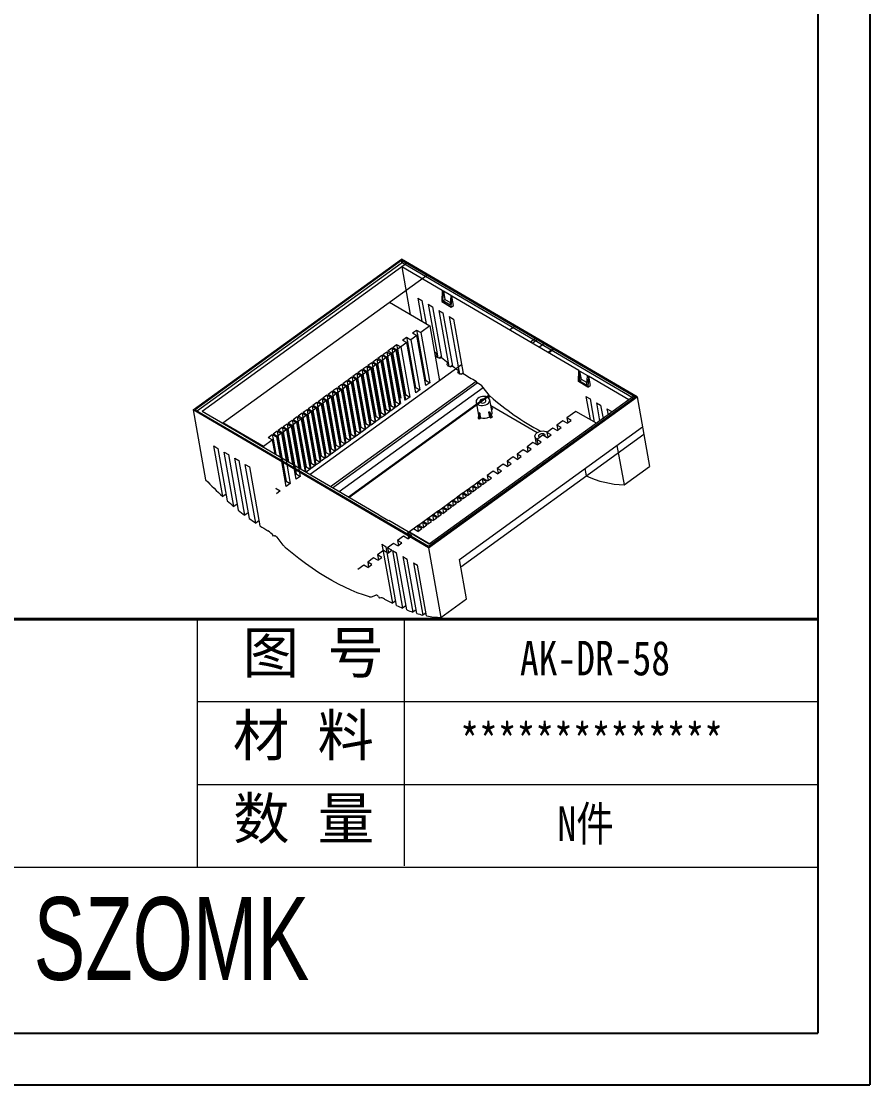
# Model space of a CAD drawing. Header units: inches. Extents: x 1153 to 3231, y 573 to 1137.
# Drawn here: x 2680.3 to 2900.6, y 573 to 849.2 of the extents above; entities that cross this region are included whole.
import ezdxf

# ---------------------------------------------------------------- set-up
doc = ezdxf.new("R2010")
doc.units = ezdxf.units.IN
doc.layers.add('文字', color=81, linetype='Continuous')
doc.layers.add('粗实线', color=7, linetype='Continuous', lineweight=30)
doc.layers.add('细实线', color=3, linetype='Continuous', lineweight=9)
doc.styles.get("Standard").update_dxf_attribs({"font": 'txt', "bigfont": 'gbcbig.shx'})
doc.styles.add('宋体', font='', dxfattribs={"width": 0.8, "height": 3.5})
doc.styles.add('长仿宋', font='', dxfattribs={"width": 0.7, "height": 4})
doc.styles.get('宋体').set_extended_font_data('SimSun')
doc.styles.get('长仿宋').set_extended_font_data('SimSun')

msp = doc.modelspace()

# ---------------------------------------------------------------- linework, layer by layer
for p, q in [((2900.636, 1137.308), (2900.636, 572.957)), ((2887.199, 1123.871), (2887.199, 586.394)), ((2123.136, 586.394), (2887.199, 586.394)), ((2102.483, 572.957), (2900.636, 572.957))]:
    msp.add_line(p, q)
at = {"color": 7, "linetype": 'Continuous', "lineweight": 15}
for p, q in [((2724.918, 748.259), (2779.069, 787.474)), ((2840.21, 751.697), (2779.069, 787.474)), ((2779.342, 787.314), (2725.478, 748.307)), ((2779.862, 787.01), (2725.999, 748.002)), ((2780.681, 786.53), (2727.267, 747.848)), ((2839.65, 751.649), (2779.054, 787.106)), ((2779.162, 786.502), (2779.054, 787.106)), ((2789.627, 779.25), (2779.118, 785.399)), ((2779.118, 785.399), (2781.315, 773.059)), ((2839.236, 751.35), (2779.162, 786.502)), ((2732.653, 744.932), (2785.888, 783.484)), ((2789.627, 779.25), (2789.482, 776.418)), ((2789.9, 779.09), (2789.627, 779.25)), ((2783.25, 777.301), (2784.342, 776.662)), ((2783.25, 777.301), (2784.318, 771.302)), ((2784.342, 776.662), (2785.41, 770.663)), ((2789.482, 776.418), (2791.939, 774.98)), ((2789.773, 776.612), (2789.9, 779.09)), ((2789.773, 776.612), (2790.276, 776.976)), ((2791.684, 775.494), (2789.773, 776.612)), ((2791.811, 777.972), (2789.9, 779.09)), ((2789.9, 779.09), (2790.276, 776.976)), ((2790.276, 776.976), (2791.717, 776.133)), ((2791.811, 777.972), (2791.684, 775.494)), ((2792.084, 777.812), (2791.811, 777.972)), ((2791.939, 774.98), (2792.084, 777.812)), ((2825.111, 758.486), (2792.084, 777.812)), ((2792.514, 775.397), (2792.084, 777.812)), ((2775.882, 776.238), (2786.391, 770.089)), ((2785.979, 775.704), (2787.071, 775.065)), ((2785.979, 775.704), (2788.274, 762.812)), ((2787.071, 775.065), (2789.422, 761.857)), ((2788.709, 774.107), (2789.801, 773.468)), ((2788.709, 774.107), (2791.129, 760.51)), ((2791.939, 774.98), (2792.514, 775.397)), ((2789.801, 773.468), (2792.258, 759.666)), ((2791.438, 772.51), (2792.53, 771.871)), ((2791.438, 772.51), (2793.936, 758.48)), ((2792.53, 771.871), (2795.045, 757.742)), ((2781.908, 768.271), (2782.942, 769.021)), ((2781.908, 768.271), (2782.999, 767.632)), ((2782.942, 769.021), (2784.034, 768.382)), ((2782.942, 769.021), (2783.157, 767.813)), ((2786.391, 770.089), (2784.034, 768.382)), ((2784.034, 768.382), (2786.356, 755.341)), ((2786.391, 770.089), (2788.927, 755.84)), ((2808.682, 770.146), (2807.119, 769.014)), ((2780.413, 765.759), (2778.861, 764.635)), ((2779.321, 766.398), (2780.355, 767.147)), ((2779.321, 766.398), (2780.413, 765.759)), ((2780.355, 767.147), (2781.447, 766.509)), ((2780.355, 767.147), (2780.57, 765.94)), ((2780.57, 765.94), (2780.362, 765.789)), ((2782.734, 752.719), (2780.413, 765.759)), ((2780.57, 765.94), (2782.677, 754.107)), ((2782.999, 767.632), (2781.447, 766.509)), ((2781.447, 766.509), (2783.769, 753.468)), ((2782.949, 767.662), (2783.157, 767.813)), ((2785.321, 754.592), (2782.999, 767.632)), ((2783.157, 767.813), (2785.264, 755.98)), ((2812.425, 765.909), (2813.988, 767.041)), ((2812.935, 765.611), (2814.498, 766.743)), ((2774.147, 762.651), (2775.182, 763.401)), ((2774.147, 762.651), (2775.239, 762.013)), ((2776.56, 762.969), (2775.008, 761.845)), ((2775.182, 763.401), (2776.274, 762.762)), ((2775.182, 763.401), (2775.397, 762.193)), ((2775.468, 763.608), (2776.503, 764.357)), ((2775.468, 763.608), (2776.56, 762.969)), ((2777.826, 763.886), (2776.274, 762.762)), ((2776.274, 762.762), (2778.595, 749.721)), ((2776.503, 764.357), (2777.595, 763.718)), ((2776.503, 764.357), (2776.718, 763.149)), ((2776.718, 763.149), (2776.509, 762.999)), ((2778.881, 749.929), (2776.56, 762.969)), ((2776.718, 763.149), (2778.824, 751.317)), ((2776.734, 764.525), (2777.769, 765.274)), ((2776.734, 764.525), (2777.826, 763.886)), ((2779.147, 764.842), (2777.595, 763.718)), ((2777.595, 763.718), (2779.916, 750.678)), ((2777.769, 765.274), (2778.861, 764.635)), ((2777.769, 765.274), (2777.984, 764.066)), ((2777.984, 764.066), (2777.775, 763.915)), ((2780.147, 750.845), (2777.826, 763.886)), ((2777.984, 764.066), (2780.09, 752.234)), ((2778.861, 764.635), (2781.182, 751.595)), ((2817.217, 763.106), (2818.78, 764.237)), ((2794.646, 759.982), (2755.267, 731.464)), ((2770.294, 759.861), (2771.329, 760.611)), ((2770.294, 759.861), (2771.386, 759.222)), ((2772.652, 760.139), (2771.1, 759.015)), ((2771.329, 760.611), (2772.421, 759.972)), ((2771.329, 760.611), (2771.544, 759.403)), ((2771.561, 760.778), (2772.595, 761.527)), ((2771.561, 760.778), (2772.652, 760.139)), ((2773.973, 761.096), (2772.421, 759.972)), ((2772.421, 759.972), (2774.742, 746.931)), ((2772.595, 761.527), (2773.687, 760.889)), ((2772.595, 761.527), (2772.81, 760.32)), ((2772.81, 760.32), (2772.602, 760.169)), ((2774.974, 747.099), (2772.652, 760.139)), ((2772.81, 760.32), (2774.917, 748.487)), ((2772.881, 761.735), (2773.916, 762.484)), ((2772.881, 761.735), (2773.973, 761.096)), ((2775.239, 762.013), (2773.687, 760.889)), ((2773.687, 760.889), (2776.008, 747.848)), ((2773.916, 762.484), (2775.008, 761.845)), ((2773.916, 762.484), (2774.131, 761.276)), ((2774.131, 761.276), (2773.923, 761.125)), ((2776.295, 748.055), (2773.973, 761.096)), ((2774.131, 761.276), (2776.237, 749.443)), ((2775.008, 761.845), (2777.329, 748.805)), ((2775.397, 762.193), (2775.189, 762.042)), ((2777.561, 748.972), (2775.239, 762.013)), ((2775.397, 762.193), (2777.503, 750.36)), ((2778.153, 762.049), (2778.383, 761.824)), ((2788.72, 761.72), (2789.364, 762.186)), ((2791.651, 759.501), (2792.214, 759.909)), ((2766.387, 757.032), (2767.422, 757.781)), ((2766.387, 757.032), (2767.479, 756.393)), ((2768.8, 757.349), (2767.247, 756.225)), ((2767.422, 757.781), (2768.514, 757.142)), ((2767.422, 757.781), (2767.637, 756.573)), ((2767.708, 757.988), (2768.742, 758.737)), ((2767.708, 757.988), (2768.8, 757.349)), ((2770.066, 758.266), (2768.514, 757.142)), ((2768.514, 757.142), (2770.835, 744.102)), ((2768.742, 758.737), (2769.834, 758.098)), ((2768.742, 758.737), (2768.957, 757.53)), ((2768.957, 757.53), (2768.749, 757.379)), ((2771.121, 744.309), (2768.8, 757.349)), ((2768.957, 757.53), (2771.064, 745.697)), ((2768.974, 758.905), (2770.008, 759.654)), ((2768.974, 758.905), (2770.066, 758.266)), ((2771.386, 759.222), (2769.834, 758.098)), ((2769.834, 758.098), (2772.156, 745.058)), ((2770.008, 759.654), (2771.1, 759.015)), ((2770.008, 759.654), (2770.223, 758.446)), ((2770.223, 758.446), (2770.015, 758.296)), ((2772.387, 745.226), (2770.066, 758.266)), ((2770.223, 758.446), (2772.33, 746.614)), ((2771.1, 759.015), (2773.422, 745.975)), ((2771.544, 759.403), (2771.336, 759.252)), ((2773.708, 746.182), (2771.386, 759.222)), ((2771.544, 759.403), (2773.651, 747.57)), ((2781.653, 758.793), (2781.878, 758.596)), ((2794.558, 757.561), (2795.018, 757.894)), ((2824.966, 755.655), (2825.111, 758.486)), ((2825.111, 758.486), (2825.384, 758.327)), ((2825.384, 758.327), (2825.257, 755.849)), ((2825.384, 758.327), (2827.294, 757.209)), ((2825.76, 756.213), (2825.384, 758.327)), ((2827.168, 754.731), (2827.294, 757.209)), ((2827.294, 757.209), (2827.567, 757.049)), ((2827.567, 757.049), (2827.422, 754.217)), ((2838.076, 750.9), (2827.567, 757.049)), ((2827.567, 757.049), (2827.997, 754.633)), ((2760.574, 728.359), (2798.389, 755.744)), ((2761.084, 728.061), (2798.701, 755.303)), ((2762.534, 754.241), (2763.569, 754.991)), ((2764.892, 754.519), (2763.34, 753.395)), ((2763.569, 754.991), (2764.661, 754.352)), ((2763.569, 754.991), (2763.784, 753.783)), ((2763.8, 755.158), (2764.835, 755.908)), ((2763.8, 755.158), (2764.892, 754.519)), ((2766.213, 755.476), (2764.661, 754.352)), ((2764.661, 754.352), (2766.982, 741.311)), ((2764.835, 755.908), (2765.927, 755.269)), ((2764.835, 755.908), (2765.05, 754.7)), ((2765.05, 754.7), (2764.842, 754.549)), ((2767.214, 741.479), (2764.892, 754.519)), ((2765.05, 754.7), (2767.156, 742.867)), ((2765.121, 756.115), (2766.156, 756.864)), ((2765.121, 756.115), (2766.213, 755.476)), ((2767.479, 756.393), (2765.927, 755.269)), ((2765.927, 755.269), (2768.248, 742.228)), ((2766.156, 756.864), (2767.247, 756.225)), ((2766.156, 756.864), (2766.371, 755.656)), ((2766.371, 755.656), (2766.162, 755.505)), ((2768.534, 742.435), (2766.213, 755.476)), ((2766.371, 755.656), (2768.477, 743.824)), ((2767.247, 756.225), (2769.569, 743.185)), ((2767.637, 756.573), (2767.428, 756.422)), ((2769.8, 743.352), (2767.479, 756.393)), ((2767.637, 756.573), (2769.743, 744.74)), ((2785.079, 755.949), (2785.147, 755.896)), ((2785.264, 755.98), (2785.095, 755.858)), ((2785.264, 755.98), (2786.356, 755.341)), ((2786.356, 755.341), (2785.321, 754.592)), ((2798.701, 755.303), (2798.389, 755.744)), ((2827.422, 754.217), (2824.966, 755.655)), ((2825.257, 755.849), (2825.76, 756.213)), ((2825.257, 755.849), (2827.168, 754.731)), ((2827.2, 755.37), (2825.76, 756.213)), ((2827.422, 754.217), (2827.997, 754.633)), ((2758.627, 751.412), (2759.661, 752.161)), ((2761.039, 751.729), (2759.487, 750.605)), ((2759.661, 752.161), (2760.753, 751.522)), ((2759.661, 752.161), (2759.876, 750.953)), ((2759.947, 752.368), (2760.982, 753.117)), ((2759.947, 752.368), (2761.039, 751.729)), ((2762.305, 752.646), (2760.753, 751.522)), ((2760.753, 751.522), (2763.075, 738.482)), ((2760.982, 753.117), (2762.074, 752.479)), ((2760.982, 753.117), (2761.197, 751.91)), ((2761.197, 751.91), (2760.989, 751.759)), ((2763.361, 738.689), (2761.039, 751.729)), ((2761.197, 751.91), (2763.304, 740.077)), ((2761.214, 753.285), (2762.248, 754.034)), ((2761.214, 753.285), (2762.305, 752.646)), ((2763.626, 753.603), (2762.074, 752.479)), ((2762.074, 752.479), (2764.395, 739.438)), ((2762.248, 754.034), (2763.34, 753.395)), ((2762.248, 754.034), (2762.463, 752.827)), ((2762.463, 752.827), (2762.255, 752.676)), ((2764.627, 739.606), (2762.305, 752.646)), ((2762.463, 752.827), (2764.57, 740.994)), ((2762.534, 754.241), (2763.626, 753.603)), ((2763.34, 753.395), (2765.661, 740.355)), ((2763.784, 753.783), (2763.576, 753.632)), ((2765.948, 740.562), (2763.626, 753.603)), ((2763.784, 753.783), (2765.89, 741.95)), ((2765.365, 725.555), (2801.876, 751.996)), ((2780.09, 752.234), (2779.922, 752.112)), ((2780.09, 752.234), (2781.182, 751.595)), ((2781.182, 751.595), (2780.147, 750.845)), ((2782.677, 754.107), (2782.509, 753.985)), ((2782.677, 754.107), (2783.769, 753.468)), ((2783.769, 753.468), (2782.734, 752.719)), ((2786.059, 712.482), (2840.21, 751.697)), ((2786.074, 712.85), (2839.937, 751.857)), ((2839.639, 752.032), (2786.224, 713.35)), ((2801.825, 752.059), (2800.226, 754.104)), ((2826.922, 751.746), (2828.014, 751.108)), ((2826.922, 751.746), (2827.99, 745.747)), ((2840.21, 751.697), (2843.435, 733.581)), ((2754.774, 748.622), (2755.809, 749.371)), ((2757.132, 748.899), (2755.58, 747.776)), ((2755.809, 749.371), (2756.9, 748.732)), ((2755.809, 749.371), (2756.024, 748.163)), ((2756.04, 749.538), (2757.075, 750.288)), ((2756.04, 749.538), (2757.132, 748.899)), ((2758.453, 749.856), (2756.9, 748.732)), ((2756.9, 748.732), (2759.222, 735.692)), ((2757.075, 750.288), (2758.167, 749.649)), ((2757.075, 750.288), (2757.29, 749.08)), ((2757.29, 749.08), (2757.081, 748.929)), ((2759.453, 735.859), (2757.132, 748.899)), ((2757.29, 749.08), (2759.396, 737.247)), ((2757.361, 750.495), (2758.395, 751.244)), ((2757.361, 750.495), (2758.453, 749.856)), ((2759.719, 750.773), (2758.167, 749.649)), ((2758.167, 749.649), (2760.488, 736.608)), ((2758.395, 751.244), (2759.487, 750.605)), ((2758.395, 751.244), (2758.61, 750.036)), ((2758.61, 750.036), (2758.402, 749.885)), ((2760.774, 736.815), (2758.453, 749.856)), ((2758.61, 750.036), (2760.717, 738.204)), ((2758.627, 751.412), (2759.719, 750.773)), ((2759.487, 750.605), (2761.809, 737.565)), ((2759.876, 750.953), (2759.668, 750.802)), ((2762.04, 737.732), (2759.719, 750.773)), ((2759.876, 750.953), (2761.983, 739.121)), ((2776.237, 749.443), (2776.069, 749.322)), ((2776.237, 749.443), (2777.329, 748.805)), ((2777.329, 748.805), (2776.295, 748.055)), ((2777.503, 750.36), (2777.335, 750.238)), ((2777.503, 750.36), (2778.595, 749.721)), ((2778.595, 749.721), (2777.561, 748.972)), ((2798.401, 750.266), (2798.992, 746.944)), ((2802.537, 747.575), (2801.945, 750.897)), ((2802.207, 749.426), (2814.258, 742.375)), ((2802.308, 748.861), (2802.626, 748.429)), ((2828.014, 751.108), (2829.082, 745.108)), ((2829.651, 750.149), (2830.743, 749.51)), ((2829.651, 750.149), (2830.495, 745.41)), ((2830.743, 749.51), (2831.361, 746.037)), ((2786.059, 712.482), (2724.918, 748.259)), ((2724.918, 748.259), (2728.143, 730.142)), ((2725.478, 748.307), (2786.074, 712.85)), ((2737.776, 741.699), (2727.267, 747.848)), ((2750.866, 745.792), (2751.901, 746.541)), ((2753.279, 746.109), (2751.727, 744.985)), ((2751.901, 746.541), (2752.993, 745.902)), ((2751.901, 746.541), (2752.116, 745.333)), ((2752.187, 746.748), (2753.222, 747.498)), ((2752.187, 746.748), (2753.279, 746.109)), ((2754.545, 747.026), (2752.993, 745.902)), ((2753.222, 747.498), (2754.314, 746.859)), ((2753.222, 747.498), (2753.437, 746.29)), ((2753.437, 746.29), (2753.229, 746.139)), ((2755.6, 733.069), (2753.279, 746.109)), ((2753.437, 746.29), (2755.543, 734.457)), ((2753.453, 747.665), (2754.488, 748.414)), ((2753.453, 747.665), (2754.545, 747.026)), ((2755.866, 747.983), (2754.314, 746.859)), ((2754.314, 746.859), (2756.635, 733.818)), ((2754.488, 748.414), (2755.58, 747.776)), ((2754.488, 748.414), (2754.703, 747.207)), ((2754.703, 747.207), (2754.495, 747.056)), ((2756.867, 733.986), (2754.545, 747.026)), ((2754.703, 747.207), (2756.809, 735.374)), ((2754.774, 748.622), (2755.866, 747.983)), ((2755.58, 747.776), (2757.901, 734.735)), ((2756.024, 748.163), (2755.815, 748.012)), ((2758.187, 734.942), (2755.866, 747.983)), ((2756.024, 748.163), (2758.13, 736.33)), ((2772.33, 746.614), (2772.162, 746.492)), ((2772.33, 746.614), (2773.422, 745.975)), ((2773.422, 745.975), (2772.387, 745.226)), ((2773.651, 747.57), (2773.482, 747.448)), ((2773.651, 747.57), (2774.742, 746.931)), ((2774.742, 746.931), (2773.708, 746.182)), ((2774.917, 748.487), (2774.748, 748.365)), ((2774.917, 748.487), (2776.008, 747.848)), ((2776.008, 747.848), (2774.974, 747.099)), ((2799.128, 747.617), (2798.904, 746.091)), ((2798.904, 746.091), (2799.177, 745.931)), ((2799.401, 747.457), (2799.177, 745.931)), ((2799.177, 745.931), (2799.616, 746.249)), ((2799.616, 746.249), (2799.401, 747.457)), ((2801.627, 747.649), (2801.842, 746.441)), ((2801.627, 747.649), (2802.259, 746.197)), ((2801.842, 746.441), (2802.259, 746.197)), ((2801.914, 747.857), (2802.546, 746.406)), ((2802.259, 746.197), (2802.546, 746.406)), ((2802.412, 748.274), (2802.626, 748.429)), ((2824.331, 747.888), (2821.974, 746.181)), ((2823.066, 745.542), (2821.974, 746.181)), ((2821.974, 746.181), (2822.2, 744.915)), ((2829.633, 744.786), (2824.331, 747.888)), ((2832.381, 748.552), (2833.473, 747.913)), ((2832.381, 748.552), (2832.661, 746.978)), ((2833.473, 747.913), (2833.527, 747.606)), ((2743.162, 738.783), (2732.653, 744.932)), ((2732.653, 744.932), (2732.7, 744.669)), ((2747.014, 743.002), (2748.048, 743.751)), ((2749.372, 743.28), (2747.819, 742.156)), ((2748.048, 743.751), (2749.14, 743.112)), ((2748.048, 743.751), (2748.263, 742.543)), ((2748.28, 743.918), (2749.314, 744.668)), ((2748.28, 743.918), (2749.372, 743.28)), ((2750.692, 744.236), (2749.14, 743.112)), ((2749.314, 744.668), (2750.406, 744.029)), ((2749.314, 744.668), (2749.529, 743.46)), ((2749.529, 743.46), (2749.321, 743.309)), ((2751.693, 730.239), (2749.372, 743.28)), ((2749.529, 743.46), (2751.636, 731.627)), ((2749.6, 744.875), (2750.635, 745.624)), ((2749.6, 744.875), (2750.692, 744.236)), ((2751.958, 745.153), (2750.406, 744.029)), ((2750.406, 744.029), (2752.728, 730.988)), ((2750.635, 745.624), (2751.727, 744.985)), ((2750.635, 745.624), (2750.85, 744.416)), ((2750.85, 744.416), (2750.642, 744.266)), ((2752.698, 732.967), (2750.692, 744.236)), ((2750.85, 744.416), (2752.91, 732.843)), ((2750.866, 745.792), (2751.958, 745.153)), ((2751.727, 744.985), (2754.002, 732.204)), ((2752.116, 745.333), (2751.908, 745.182)), ((2754.28, 732.112), (2751.958, 745.153)), ((2752.116, 745.333), (2754.223, 733.501)), ((2752.993, 745.902), (2755.314, 732.862)), ((2768.477, 743.824), (2768.309, 743.702)), ((2768.477, 743.824), (2769.569, 743.185)), ((2769.743, 744.74), (2769.575, 744.619)), ((2769.743, 744.74), (2770.835, 744.102)), ((2770.835, 744.102), (2769.8, 743.352)), ((2771.064, 745.697), (2770.896, 745.575)), ((2771.064, 745.697), (2772.156, 745.058)), ((2772.156, 745.058), (2771.121, 744.309)), ((2794.067, 709.419), (2841.607, 743.847)), ((2818.353, 743.559), (2816.801, 742.435)), ((2819.445, 742.92), (2818.353, 743.559)), ((2820.94, 745.432), (2819.387, 744.308)), ((2820.479, 743.669), (2819.387, 744.308)), ((2819.387, 744.308), (2819.613, 743.042)), ((2819.445, 742.92), (2820.479, 743.669)), ((2822.031, 744.793), (2820.94, 745.432)), ((2822.031, 744.793), (2823.066, 745.542)), ((2738.049, 741.54), (2737.776, 741.699)), ((2739.959, 740.422), (2738.049, 741.54)), ((2745.519, 740.489), (2743.162, 738.783)), ((2744.427, 741.128), (2745.462, 741.878)), ((2744.427, 741.128), (2745.519, 740.489)), ((2745.462, 741.878), (2746.553, 741.239)), ((2745.462, 741.878), (2745.677, 740.67)), ((2745.677, 740.67), (2745.468, 740.519)), ((2746.179, 736.782), (2745.519, 740.489)), ((2745.677, 740.67), (2746.391, 736.658)), ((2745.693, 742.045), (2746.728, 742.794)), ((2745.693, 742.045), (2746.785, 741.406)), ((2748.106, 742.363), (2746.553, 741.239)), ((2746.553, 741.239), (2747.483, 736.019)), ((2746.728, 742.794), (2747.819, 742.156)), ((2746.728, 742.794), (2746.943, 741.587)), ((2746.943, 741.587), (2746.734, 741.436)), ((2749.106, 728.366), (2746.785, 741.406)), ((2746.943, 741.587), (2749.049, 729.754)), ((2747.014, 743.002), (2748.106, 742.363)), ((2747.819, 742.156), (2750.141, 729.115)), ((2748.263, 742.543), (2748.055, 742.392)), ((2749.439, 734.875), (2748.106, 742.363)), ((2748.263, 742.543), (2749.651, 734.751)), ((2749.14, 743.112), (2750.742, 734.112)), ((2764.57, 740.994), (2764.401, 740.872)), ((2764.57, 740.994), (2765.661, 740.355)), ((2765.89, 741.95), (2765.722, 741.828)), ((2765.89, 741.95), (2766.982, 741.311)), ((2766.982, 741.311), (2765.948, 740.562)), ((2767.156, 742.867), (2766.988, 742.745)), ((2767.156, 742.867), (2768.248, 742.228)), ((2768.248, 742.228), (2767.214, 741.479)), ((2769.569, 743.185), (2768.534, 742.435)), ((2794.407, 707.512), (2841.947, 741.94)), ((2813.686, 741.322), (2814.045, 739.305)), ((2814.306, 740.628), (2814.165, 740.7)), ((2815.766, 741.685), (2814.214, 740.561)), ((2815.306, 739.922), (2814.214, 740.561)), ((2814.214, 740.561), (2814.439, 739.295)), ((2816.858, 741.046), (2815.766, 741.685)), ((2817.893, 741.796), (2816.801, 742.435)), ((2816.801, 742.435), (2817.026, 741.168)), ((2816.858, 741.046), (2817.893, 741.796)), ((2730.249, 738.918), (2731.34, 738.279)), ((2732.596, 725.732), (2730.249, 738.918)), ((2731.34, 738.279), (2733.762, 724.675)), ((2740.232, 740.262), (2739.959, 740.422)), ((2773.259, 720.936), (2740.232, 740.262)), ((2743.162, 738.783), (2743.209, 738.52)), ((2760.717, 738.204), (2760.549, 738.082)), ((2760.717, 738.204), (2761.809, 737.565)), ((2761.983, 739.121), (2761.815, 738.999)), ((2761.983, 739.121), (2763.075, 738.482)), ((2763.075, 738.482), (2762.04, 737.732)), ((2763.304, 740.077), (2763.135, 739.955)), ((2763.304, 740.077), (2764.395, 739.438)), ((2764.395, 739.438), (2763.361, 738.689)), ((2765.661, 740.355), (2764.627, 739.606)), ((2810.593, 737.939), (2809.04, 736.815)), ((2811.684, 737.3), (2810.593, 737.939)), ((2813.179, 739.812), (2811.627, 738.688)), ((2812.719, 738.049), (2811.627, 738.688)), ((2811.627, 738.688), (2811.853, 737.422)), ((2811.684, 737.3), (2812.719, 738.049)), ((2814.271, 739.173), (2813.179, 739.812)), ((2814.271, 739.173), (2815.306, 739.922)), ((2834.997, 739.06), (2836.824, 728.794)), ((2732.978, 737.321), (2734.07, 736.682)), ((2735.496, 723.176), (2732.978, 737.321)), ((2734.07, 736.682), (2736.642, 722.233)), ((2735.708, 735.724), (2736.799, 735.085)), ((2738.347, 720.899), (2735.708, 735.724)), ((2736.799, 735.085), (2739.474, 720.062)), ((2756.809, 735.374), (2756.641, 735.252)), ((2756.809, 735.374), (2757.901, 734.735)), ((2758.13, 736.33), (2757.962, 736.208)), ((2758.13, 736.33), (2759.222, 735.692)), ((2759.222, 735.692), (2758.187, 734.942)), ((2759.396, 737.247), (2759.228, 737.125)), ((2759.396, 737.247), (2760.488, 736.608)), ((2760.488, 736.608), (2759.453, 735.859)), ((2761.809, 737.565), (2760.774, 736.815)), ((2808.006, 736.065), (2806.454, 734.941)), ((2807.546, 734.303), (2806.454, 734.941)), ((2806.454, 734.941), (2806.679, 733.675)), ((2809.098, 735.427), (2808.006, 736.065)), ((2810.132, 736.176), (2809.04, 736.815)), ((2809.04, 736.815), (2809.266, 735.548)), ((2809.098, 735.427), (2810.132, 736.176)), ((2738.437, 734.127), (2739.529, 733.488)), ((2741.151, 718.884), (2738.437, 734.127)), ((2739.529, 733.488), (2742.26, 718.149)), ((2754.223, 733.501), (2754.054, 733.379)), ((2754.223, 733.501), (2755.314, 732.862)), ((2755.314, 732.862), (2754.28, 732.112)), ((2755.543, 734.457), (2755.375, 734.335)), ((2755.543, 734.457), (2756.635, 733.818)), ((2756.635, 733.818), (2755.6, 733.069)), ((2757.901, 734.735), (2756.867, 733.986)), ((2802.832, 732.319), (2801.28, 731.195)), ((2803.924, 731.68), (2802.832, 732.319)), ((2805.419, 734.192), (2803.867, 733.068)), ((2804.959, 732.429), (2803.867, 733.068)), ((2803.867, 733.068), (2804.092, 731.802)), ((2803.924, 731.68), (2804.959, 732.429)), ((2806.511, 733.553), (2805.419, 734.192)), ((2806.511, 733.553), (2807.546, 734.303)), ((2826.658, 733.021), (2826.997, 731.114)), ((2836.824, 728.794), (2843.435, 733.581)), ((2749.049, 729.754), (2748.881, 729.632)), ((2749.049, 729.754), (2750.141, 729.115)), ((2751.636, 731.627), (2751.468, 731.505)), ((2751.636, 731.627), (2752.728, 730.988)), ((2752.728, 730.988), (2751.693, 730.239)), ((2798.979, 729.529), (2797.427, 728.405)), ((2800.246, 730.446), (2798.693, 729.322)), ((2800.071, 728.89), (2798.979, 729.529)), ((2801.106, 729.639), (2800.014, 730.278)), ((2800.014, 730.278), (2800.24, 729.012)), ((2800.071, 728.89), (2801.106, 729.639)), ((2801.337, 729.807), (2800.246, 730.446)), ((2802.372, 730.556), (2801.28, 731.195)), ((2801.28, 731.195), (2801.506, 729.929)), ((2801.337, 729.807), (2802.372, 730.556)), ((2746.462, 727.881), (2746.294, 727.759)), ((2746.462, 727.881), (2747.554, 727.242)), ((2747.554, 727.242), (2746.52, 726.493)), ((2750.141, 729.115), (2749.106, 728.366)), ((2795.072, 726.699), (2793.52, 725.575)), ((2796.393, 727.655), (2794.841, 726.531)), ((2796.164, 726.06), (2795.072, 726.699)), ((2797.659, 728.572), (2796.107, 727.448)), ((2797.199, 726.809), (2796.107, 727.448)), ((2796.107, 727.448), (2796.332, 726.182)), ((2796.164, 726.06), (2797.199, 726.809)), ((2797.485, 727.017), (2796.393, 727.655)), ((2798.519, 727.766), (2797.427, 728.405)), ((2797.427, 728.405), (2797.653, 727.138)), ((2797.485, 727.017), (2798.519, 727.766)), ((2798.751, 727.933), (2797.659, 728.572)), ((2799.785, 728.683), (2798.693, 729.322)), ((2798.693, 729.322), (2798.919, 728.055)), ((2798.751, 727.933), (2799.785, 728.683)), ((2733.462, 726.359), (2732.596, 725.732)), ((2791.219, 723.909), (2789.667, 722.785)), ((2792.485, 724.826), (2790.933, 723.702)), ((2792.311, 723.27), (2791.219, 723.909)), ((2793.806, 725.782), (2792.254, 724.658)), ((2793.346, 724.019), (2792.254, 724.658)), ((2792.254, 724.658), (2792.479, 723.392)), ((2792.311, 723.27), (2793.346, 724.019)), ((2793.577, 724.187), (2792.485, 724.826)), ((2794.612, 724.936), (2793.52, 725.575)), ((2793.52, 725.575), (2793.745, 724.309)), ((2793.577, 724.187), (2794.612, 724.936)), ((2794.898, 725.143), (2793.806, 725.782)), ((2795.932, 725.893), (2794.841, 726.531)), ((2794.841, 726.531), (2795.066, 725.265)), ((2794.898, 725.143), (2795.932, 725.893)), ((2736.363, 723.804), (2735.496, 723.176)), ((2739.213, 721.526), (2738.347, 720.899)), ((2788.632, 722.035), (2787.08, 720.912)), ((2789.898, 722.952), (2788.346, 721.828)), ((2789.438, 721.189), (2788.346, 721.828)), ((2788.346, 721.828), (2788.572, 720.562)), ((2788.404, 720.44), (2789.438, 721.189)), ((2789.724, 721.397), (2788.632, 722.035)), ((2790.759, 722.146), (2789.667, 722.785)), ((2789.667, 722.785), (2789.893, 721.519)), ((2789.724, 721.397), (2790.759, 722.146)), ((2790.99, 722.313), (2789.898, 722.952)), ((2792.025, 723.063), (2790.933, 723.702)), ((2790.933, 723.702), (2791.159, 722.435)), ((2790.99, 722.313), (2792.025, 723.063)), ((2742.017, 719.511), (2741.151, 718.884)), ((2773.259, 720.936), (2773.532, 720.776)), ((2773.532, 720.776), (2775.443, 719.658)), ((2775.443, 719.658), (2775.716, 719.499)), ((2786.224, 713.35), (2775.716, 719.499)), ((2784.725, 719.206), (2783.173, 718.082)), ((2786.046, 720.162), (2784.494, 719.038)), ((2785.585, 718.399), (2784.494, 719.038)), ((2784.494, 719.038), (2784.719, 717.772)), ((2784.551, 717.65), (2785.585, 718.399)), ((2785.817, 718.567), (2784.725, 719.206)), ((2787.312, 721.079), (2785.76, 719.955)), ((2786.851, 719.316), (2785.76, 719.955)), ((2785.76, 719.955), (2785.985, 718.689)), ((2785.817, 718.567), (2786.851, 719.316)), ((2787.138, 719.523), (2786.046, 720.162)), ((2788.172, 720.273), (2787.08, 720.912)), ((2787.08, 720.912), (2787.306, 719.645)), ((2787.138, 719.523), (2788.172, 720.273)), ((2788.404, 720.44), (2787.312, 721.079)), ((2745.98, 715.573), (2745.822, 715.47)), ((2782.138, 717.332), (2780.586, 716.208)), ((2781.678, 715.57), (2780.586, 716.208)), ((2780.586, 716.208), (2780.812, 714.942)), ((2780.643, 714.82), (2781.678, 715.57)), ((2783.459, 718.289), (2781.102, 716.582)), ((2781.102, 716.582), (2786.404, 713.48)), ((2781.102, 716.582), (2781.149, 716.32)), ((2783.23, 716.694), (2782.138, 717.332)), ((2784.265, 717.443), (2783.173, 718.082)), ((2783.173, 718.082), (2783.398, 716.815)), ((2783.23, 716.694), (2784.265, 717.443)), ((2784.551, 717.65), (2783.459, 718.289)), ((2748.302, 713.142), (2746.703, 715.187)), ((2773.921, 713.364), (2775.013, 712.725)), ((2773.921, 713.364), (2776.651, 698.025)), ((2776.965, 713.586), (2775.413, 712.462)), ((2778.057, 712.947), (2776.965, 713.586)), ((2779.551, 715.459), (2777.999, 714.335)), ((2779.091, 713.696), (2777.999, 714.335)), ((2777.999, 714.335), (2778.225, 713.069)), ((2778.057, 712.947), (2779.091, 713.696)), ((2780.643, 714.82), (2779.551, 715.459)), ((2774.378, 711.713), (2772.826, 710.589)), ((2773.918, 709.95), (2772.826, 710.589)), ((2772.826, 710.589), (2773.051, 709.322)), ((2775.47, 711.074), (2774.378, 711.713)), ((2777.726, 697.482), (2775.013, 712.725)), ((2776.504, 711.823), (2775.413, 712.462)), ((2775.413, 712.462), (2775.638, 711.196)), ((2775.47, 711.074), (2776.504, 711.823)), ((2776.65, 711.766), (2777.742, 711.128)), ((2776.65, 711.766), (2779.325, 696.743)), ((2780.381, 696.302), (2777.742, 711.128)), ((2779.38, 710.169), (2780.472, 709.53)), ((2779.38, 710.169), (2781.952, 695.72)), ((2786.059, 712.482), (2789.284, 694.366)), ((2769.204, 707.966), (2767.652, 706.842)), ((2770.296, 707.327), (2769.204, 707.966)), ((2771.791, 709.839), (2770.239, 708.715)), ((2771.331, 708.076), (2770.239, 708.715)), ((2770.239, 708.715), (2770.465, 707.449)), ((2770.296, 707.327), (2771.331, 708.076)), ((2772.883, 709.2), (2771.791, 709.839)), ((2772.883, 709.2), (2773.918, 709.95)), ((2782.99, 695.385), (2780.472, 709.53)), ((2782.109, 708.572), (2783.201, 707.933)), ((2782.109, 708.572), (2784.531, 694.967)), ((2785.549, 694.747), (2783.201, 707.933)), ((2795.895, 699.153), (2794.067, 709.419)), ((2771.194, 699.747), (2772.351, 700.179)), ((2773.089, 699.71), (2773.326, 699.376)), ((2789.284, 694.366), (2795.895, 699.153)), ((2777.518, 698.652), (2776.651, 698.025)), ((2780.191, 697.371), (2779.325, 696.743)), ((2782.818, 696.347), (2781.952, 695.72)), ((2785.398, 695.595), (2784.531, 694.967))]:
    msp.add_line(p, q, dxfattribs=at)
at = {"color": 8, "linetype": 'Continuous', "lineweight": 15}
for p, q in [((2814.694, 764.582), (2816.257, 765.714)), ((2788.274, 762.812), (2788.454, 761.804)), ((2818.703, 764.282), (2817.14, 763.15)), ((2791.129, 760.51), (2791.296, 759.573)), ((2793.936, 758.48), (2794.091, 757.609)), ((2762.842, 727.032), (2800.226, 754.104)), ((2801.825, 752.059), (2765.289, 725.6)), ((2801.825, 752.059), (2801.231, 751.629)), ((2801.537, 751.473), (2802.037, 751.835))]:
    msp.add_line(p, q, dxfattribs=at)
at = {"color": 7, "linetype": 'Continuous', "lineweight": 15, "flags": 128}
for points in [[(2798.88, 749.644), (2799.226, 749.495), (2799.632, 749.414), (2800.071, 749.406), (2800.517, 749.472), (2800.942, 749.608), (2801.318, 749.805), (2801.622, 750.051), (2801.835, 750.33), (2801.944, 750.624), (2801.942, 750.916), (2801.828, 751.187), (2801.61, 751.42), (2801.303, 751.6), (2800.924, 751.717), (2800.498, 751.761), (2800.051, 751.732), (2799.613, 751.63), (2799.209, 751.463), (2798.866, 751.24), (2798.605, 750.975), (2798.443, 750.686), (2798.39, 750.39), (2798.448, 750.107), (2798.615, 749.853), (2798.88, 749.644)], [(2799.598, 750.165), (2799.835, 750.078), (2800.116, 750.058), (2800.406, 750.11), (2800.664, 750.225), (2800.856, 750.388), (2800.955, 750.577), (2800.949, 750.767), (2800.839, 750.932), (2800.638, 751.049), (2800.375, 751.103), (2800.084, 751.087), (2799.806, 751.002), (2799.577, 750.861), (2799.428, 750.681), (2799.381, 750.489), (2799.44, 750.308), (2799.598, 750.165)], [(2798.992, 746.944), (2798.999, 746.912), (2799.015, 746.851)], [(2814.165, 740.7), (2813.9, 740.908), (2813.733, 741.162), (2813.675, 741.446), (2813.728, 741.742), (2813.891, 742.031), (2814.152, 742.295), (2814.494, 742.518), (2814.898, 742.686), (2815.337, 742.788), (2815.783, 742.817), (2816.209, 742.772), (2816.588, 742.656), (2816.877, 742.49)], [(2815.034, 741.155), (2814.884, 741.221), (2814.725, 741.364), (2814.666, 741.545), (2814.714, 741.737), (2814.862, 741.917), (2815.091, 742.058), (2815.369, 742.143), (2815.66, 742.159), (2815.923, 742.105), (2816.124, 741.987), (2816.235, 741.823), (2816.241, 741.633), (2816.153, 741.459)], [(2817.015, 741.229), (2816.907, 741.106), (2816.85, 741.051)], [(2745.98, 715.573), (2746.045, 715.599), (2746.122, 715.602), (2746.211, 715.582), (2746.307, 715.54), (2746.408, 715.477), (2746.51, 715.395), (2746.609, 715.298), (2746.703, 715.187)], [(2770.676, 699.75), (2769.125, 700.226), (2767.542, 700.791), (2765.931, 701.444), (2764.294, 702.184), (2762.635, 703.009), (2760.957, 703.918), (2759.262, 704.909), (2757.555, 705.981), (2755.838, 707.132), (2754.115, 708.358), (2752.388, 709.658), (2750.662, 711.03), (2748.938, 712.47)]]:
    msp.add_lwpolyline(points, dxfattribs=at)
at = {"color": 7, "linetype": 'Continuous', "lineweight": 15}
for centre, radius, start, end in [((2838.261, 821.732), 77.267, 229.0113, 229.68967), ((2833.965, 816.526), 70.518, 230.82774, 232.59484), ((2828.968, 809.841), 62.171, 233.80941, 235.7032), ((2823, 800.731), 51.279, 236.96483, 241.31794), ((2797.44, 752.128), 3.416, 35.34341, 68.32793), ((2803.062, 753.019), 1.566, 217.80215, 229.11049), ((2848.907, 805.43), 71.199, 228.82917, 241.68434), ((2799.959, 748.724), 1.385, 233.1112, 246.22104), ((2800.531, 748.633), 2.553, 248.99505, 300.88362), ((2800.628, 749.33), 1.955, 300.70382, 311.11949), ((2801.638, 747.451), 0.907, 320.76791, 7.89906), ((2794.436, 792.618), 91.093, 223.30196, 227.24494), ((2837.611, 754.097), 25.315, 245.21239, 268.21973), ((2787.172, 784.718), 80.36, 228.34617, 229.98023), ((2782.009, 778.443), 72.234, 231.09277, 232.80981), ((2777.031, 771.735), 63.88, 233.98965, 235.82785), ((2772.132, 764.315), 54.988, 237.09445, 239.57683), ((2741.344, 712.198), 5.546, 36.15277, 57.94244), ((2752.013, 716.021), 4.697, 217.80215, 229.11049), ((2770.941, 700.547), 0.839, 251.6422, 287.57681), ((2772.336, 699.34), 0.839, 26.17182, 88.94012), ((2773.741, 697.914), 1.52, 53.28082, 105.84244), ((2799.225, 741.198), 48.719, 239.70587, 242.39691), ((2795.517, 733.895), 40.527, 243.96013, 246.44982), ((2792.807, 727.402), 33.49, 248.22135, 251.08784), ((2790.877, 721.422), 27.205, 253.14643, 256.5107), ((2789.397, 713.987), 19.622, 258.68828, 269.66965)]:
    msp.add_arc(centre, radius, start, end, dxfattribs=at)
for points, knots in [([(2789.422, 761.857), (2789.346, 761.802), (2789.254, 761.759), (2789.054, 761.705), (2788.947, 761.694), (2788.628, 761.711), (2788.421, 761.79), (2788.198, 761.976), (2788.14, 762.047), (2788.059, 762.204), (2788.037, 762.287), (2788.036, 762.453), (2788.056, 762.537), (2788.137, 762.687), (2788.198, 762.756), (2788.274, 762.812)], [0, 0, 0, 0, 0.125, 0.125, 0.25, 0.25, 0.5, 0.5, 0.625, 0.625, 0.75, 0.75, 0.875, 0.875, 1, 1, 1, 1]), ([(2792.258, 759.666), (2792.181, 759.611), (2792.091, 759.567), (2791.894, 759.507), (2791.788, 759.492), (2791.473, 759.493), (2791.266, 759.556), (2791.045, 759.722), (2790.987, 759.788), (2790.908, 759.932), (2790.888, 760.01), (2790.889, 760.166), (2790.911, 760.244), (2790.993, 760.388), (2791.054, 760.455), (2791.129, 760.51)], [0, 0, 0, 0, 0.125, 0.125, 0.25, 0.25, 0.5, 0.5, 0.625, 0.625, 0.75, 0.75, 0.875, 0.875, 1, 1, 1, 1]), ([(2795.045, 757.742), (2794.969, 757.687), (2794.88, 757.642), (2794.685, 757.577), (2794.58, 757.558), (2794.372, 757.548), (2794.267, 757.558), (2794.077, 757.604), (2793.989, 757.641), (2793.844, 757.738), (2793.787, 757.797), (2793.71, 757.929), (2793.691, 758), (2793.695, 758.222), (2793.784, 758.37), (2793.936, 758.48)], [0, 0, 0, 0, 0.125, 0.125, 0.25, 0.25, 0.375, 0.375, 0.5, 0.5, 0.625, 0.625, 0.75, 0.75, 1, 1, 1, 1])]:
    msp.add_open_spline(points, degree=3, knots=knots, dxfattribs=at)
at = {"layer": '粗实线', "color": 7, "lineweight": 40}
msp.add_line((2887.199, 693.889), (2564.713, 693.889), dxfattribs=at)
at = {"layer": '细实线', "color": 7}
for p, q in [((2725.956, 693.889), (2725.956, 629.392)), ((2779.704, 693.889), (2779.704, 629.844)), ((2887.199, 672.39), (2725.956, 672.39)), ((2887.199, 650.891), (2725.956, 650.891)), ((2887.199, 629.392), (2403.47, 629.392))]:
    msp.add_line(p, q, dxfattribs=at)

# ---------------------------------------------------------------- texts
at = {"layer": '文字', "color": 0, "char_height": 8.06216, "width": 93.20759, "attachment_point": 1, "style": '宋体'}
for s, insert in [('{\\H1.111x;AK-DR-58}', (2809.785, 688.273)), ('{\\H1.111x;**************}', (2794.277, 666.774)), ('{\\H1.111x;N件}', (2819.537, 645.275))]:
    msp.add_mtext(s, dxfattribs=dict(at, insert=insert))
at = {"layer": '粗实线', "insert": (2683.482, 621.694), "char_height": 21.49908, "width": 241.09096, "attachment_point": 1, "style": '长仿宋'}
msp.add_mtext('{\\fSTXinwei|b0|i0|c134|p2;SZOMK}', dxfattribs=at)
at = {"layer": '细实线', "color": 7, "char_height": 10.74954, "attachment_point": 1}
for s, insert, width in [('{\\fSimSun|b0|i0|c134|p54;图 号}', (2737.777, 690.625), 53.74771), ('{\\fSimSun|b0|i0|c134|p54;材 料   }', (2735.228, 669.126), 53.74771), ('{\\fSimSun|b0|i0|c134|p54;数 量}', (2735.281, 647.521), 48.56779)]:
    msp.add_mtext(s, dxfattribs=dict(at, insert=insert, width=width))

doc.saveas('drawing.dxf')
